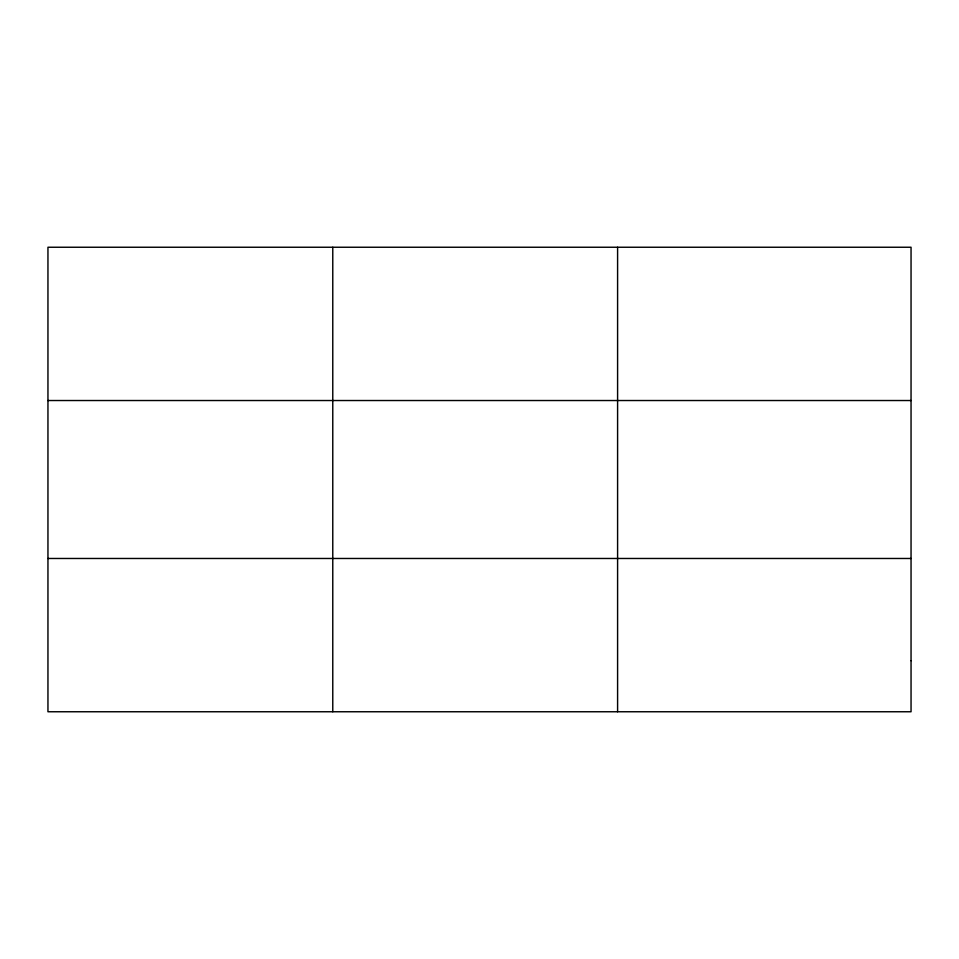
<?xml version="1.0" encoding="UTF-8"?>
<svg xmlns="http://www.w3.org/2000/svg" width="959" height="959" viewBox="0 0 959 959"><rect width="100%" height="100%" fill="white"/><g stroke="black" fill="none" stroke-linecap="round" stroke-linejoin="round"><path stroke-width="1.44" d="M332.773 711.758L332.773 247.242M617.596 711.758L617.596 247.242M47.95 400.526L911.05 400.526M47.95 558.474L911.05 558.474M911.05 660.667L911.05 711.758L47.95 711.758L47.95 247.242L911.05 247.242L911.05 660.667"/></g></svg>
